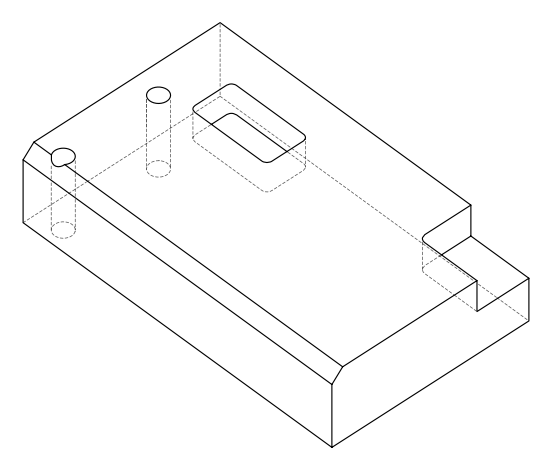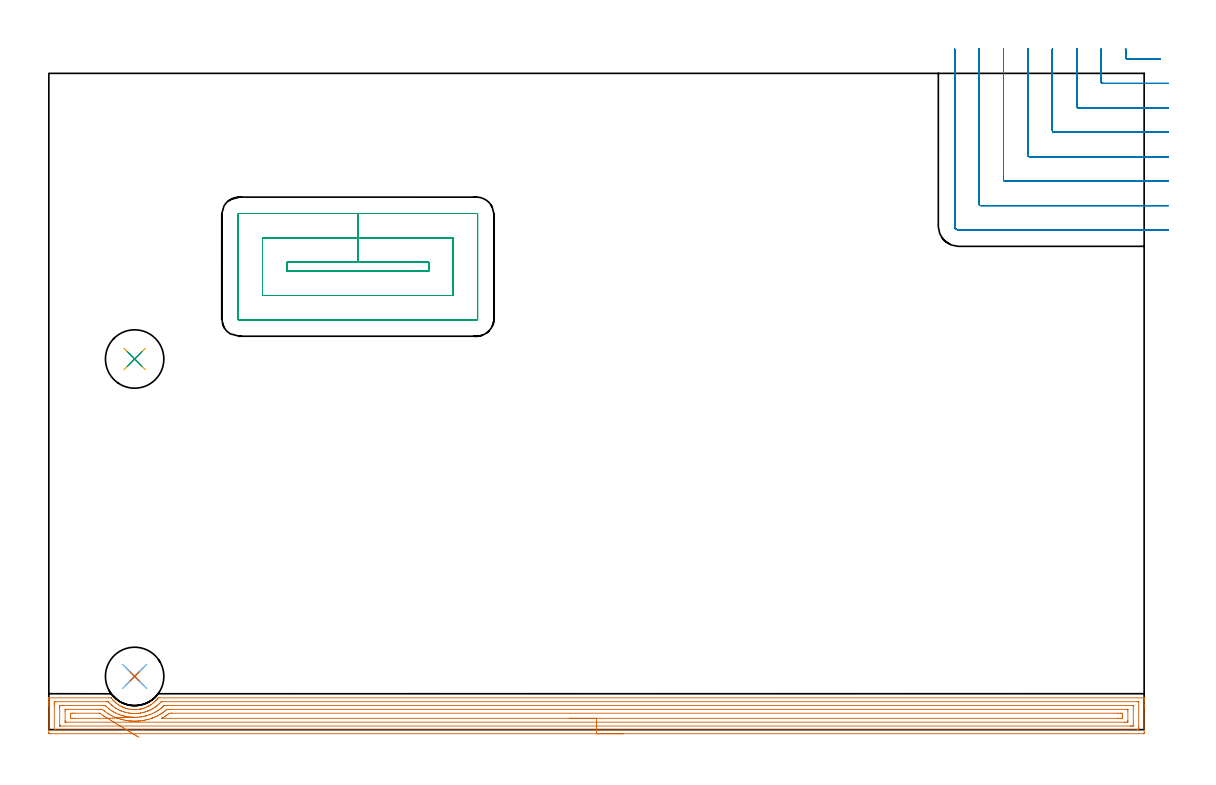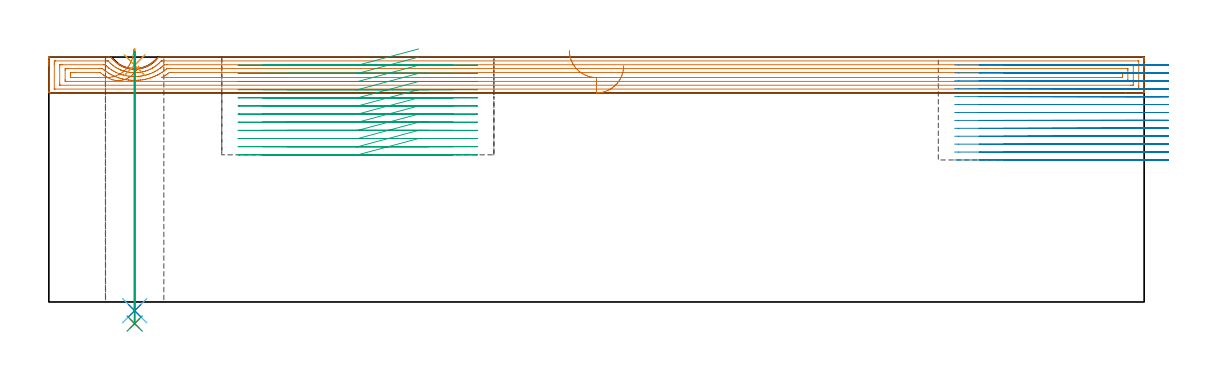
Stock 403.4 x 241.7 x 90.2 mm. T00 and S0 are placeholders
(PLAN: 9 operations, 6 tool changes, 52.4 min)
(1 AREA_MILL | FG_CHAMFER_SURFACE | UGT0205_001 | 16.46 min | 35155 mm3)
(2 MILL_CORNER_NOTCH_RECTANGULAR | CORNER_NOTCH_RECTANGULAR | NXT0201_011 | Follow Part, ap 3, ae 75% | 19.52 min | 182555 mm3)
(3 MILL_RECTANGULAR_POCKET | POCKET_RECTANGULAR_STRAIGHT | NXT0201_011 | Follow Part, ap 3, ae 75% | 14.75 min | 183488 mm3)
(4 SPOT_DRILL | STEP1HOLE | NXT0321_9005460120000 | 0.05 min | 174 mm3)
(5 SPOT_DRILL_1 | STEP1HOLE_1 | NXT0321_9005460120000 | 0.05 min | 166 mm3)
(6 DRILL_THROUGH_HOLE_INTO_CENTER | STEP1HOLE | NXT0301_065 | 0.38 min | 6120 mm3)
(7 DRILL_TO_ENLARGE_THROUGH_HOLE | STEP1HOLE | UGT0301_052 | 0.4 min | 26350 mm3)
(8 DRILL_THROUGH_HOLE_INTO_CENTER_1 | STEP1HOLE_1 | NXT0301_065 | 0.38 min | 6066 mm3)
(9 DRILL_TO_ENLARGE_THROUGH_HOLE_1 | STEP1HOLE_1 | UGT0301_052 | 0.4 min | 26439 mm3)
(TOOL UGT0205_001 | Chamfer Mill 20 x 3 x 45 deg. | D20 FL50 Z2)
(TOOL NXT0201_011 | ENDMILL 12mm [2P460-1200-NA 1630] | D12 FL38 Z6)
(TOOL NXT0321_9005460120000 | NC Spot Drill, 142deg, 12mm, Carbide, Uncoated | D12 PA142 FL30 Z2)
(TOOL NXT0301_065 | Carbide Drill 9.4mm [860.1-0940-075A1-MM 2214] | D9.4 PA140 FL98 Z2)
(TOOL UGT0301_052 | Twist Drill 21.5 mm | D21.5 PA118 FL150 Z2)
(OP 1 AREA_MILL)
G17 G21 G94 G90
T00 M6
G54
G17 G0 G90 X211.7 Y-1.5 S1061 M3
G43 Z100.2 H0
Z87.
G94 G1 X211.662 Z86.128 F250.
X211.548 Z85.264
X211.359 Z84.412
X211.097 Z83.58
X210.763 Z82.774
X210.36 Z82.
X209.892 Z81.264
X209.36 Z80.572
X208.771 Z79.929
X208.128 Z79.34
X207.436 Z78.809
X206.7 Z78.34
X205.926 Z77.937
X205.12 Z77.603
X204.288 Z77.341
X203.437 Z77.152
X202.572 Z77.038
X201.7 Z77.
X0.623
X0.183 Y-1.496 Z77.002
X0.01 Y-1.492 Z77.006
X0. Y-1.063 Z77.435
Y8.622 Z87.116
Y9.156 Z87.653
Y9.502 Z87.998
Y10.036 Z88.532
Y10.383 Z88.877
Y11.075 Z89.575
Y11.356 Z89.856
Y11.701 Z90.192
X0.003 Y11.702
X0.175 Y11.7 Z90.2
X22.071
X22.961 Y11.696 Z90.196
X22.965 Y11.695 Z90.195
X23.048 Y11.589 Z90.088
X23.554 Y10.98 Z89.476
X23.696 Y10.823 Z89.317
X23.744 Y10.769 Z89.265
X23.858 Y10.648 Z89.146
X23.941 Y10.56 Z89.059
X24.438 Y10.089 Z88.589
X24.626 Y9.924 Z88.423
X24.782 Y9.796 Z88.294
X24.835 Y9.752 Z88.251
X25.539 Y9.227 Z87.726
X25.646 Y9.155 Z87.654
X25.728 Y9.099 Z87.598
X26.171 Y8.83 Z87.329
X26.621 Y8.58 Z87.079
X26.986 Y8.398 Z86.895
X27.077 Y8.352 Z86.85
X27.129 Y8.328 Z86.827
X27.294 Y8.253 Z86.753
X27.515 Y8.161 Z86.66
X27.646 Y8.112 Z86.611
X27.959 Y7.994 Z86.493
X28.327 Y7.87 Z86.368
X28.408 Y7.843 Z86.341
X28.76 Y7.741 Z86.241
X28.853 Y7.715 Z86.214
X29.301 Y7.608 Z86.107
X29.966 Y7.476 Z85.975
X30.114 Y7.457 Z85.956
X30.194 Y7.447 Z85.946
X30.641 Y7.4 Z85.899
X30.671 Y7.398 Z85.897
X31.008 Y7.375 Z85.868
X31.088 Y7.368 Z85.864
X31.366 Y7.357 Z85.855
X31.371
X31.687 Z85.853
X31.901 Z85.856
X31.907 Y7.358 Z85.857
X31.981 Y7.361 Z85.858
X32.081 Y7.371 Z85.863
X32.156 Y7.379 Z85.867
X32.795 Y7.431 Z85.924
X32.874 Y7.436 Z85.932
X33.002 Y7.449 Z85.949
X33.234 Y7.476 Z85.975
X33.689 Y7.563 Z86.062
X33.767 Y7.578 Z86.077
X33.84 Y7.595 Z86.093
X34.136 Y7.664 Z86.158
X34.215 Y7.681 Z86.178
X34.261 Y7.693 Z86.191
X34.438 Y7.741 Z86.239
X34.582 Y7.782 Z86.277
X34.661 Y7.803 Z86.299
X35.109 Y7.947 Z86.444
X35.554 Y8.113 Z86.609
X36.122 Y8.352 Z86.85
X36.356 Y8.466 Z86.966
X36.447 Y8.511 Z87.01
X36.817 Y8.713 Z87.21
X36.897 Y8.756 Z87.254
X37.34 Y9.018 Z87.516
X37.66 Y9.228 Z87.726
X38.234 Y9.649 Z88.148
X38.773 Y10.102 Z88.602
X39.127 Y10.432 Z88.932
X39.456 Y10.782 Z89.281
X39.641 Y10.978 Z89.478
X39.839 Y11.211 Z89.709
X39.882 Y11.263 Z89.759
X39.944 Y11.335 Z89.833
X40.02 Y11.424 Z89.923
X40.246 Y11.694 Z90.192
X40.838 Y11.7 Z90.2
X403.224
X403.397 Y11.702 Z90.192
X403.4 Y11.701
Y11.356 Z89.856
Y11.075 Z89.574
Y10.383 Z88.877
Y9.156 Z87.653
Y8.622 Z87.116
Y8.008 Z86.504
Y-1.063 Z77.435
X403.398 Y-1.332 Z77.165
X403.39 Y-1.492 Z77.006
X403.228 Y-1.499 Z76.999
X396.494 Y-1.5 Z77.
X201.7
Y-0.086 Z78.414
X2.311 Y-0.085 Z78.415
X2.039 Y-0.08 Z78.42
X2.012 Y-0.079 Z78.421
X2.008 Y-0.059 Z78.441
X2.003 Y-0.026 Z78.474
X2.001 Y0.007 Z78.507
X2. Y9.025 Z87.525
X2.002 Y9.502 Z88.002
X2.007 Y9.899 Z88.399
X2.022 Y10.279 Z88.779
X2.41 Y10.284 Z88.784
X2.509 Y10.285 Z88.785
X21.276 Y10.286 Z88.786
X21.673 Y10.283 Z88.783
X21.772 Y10.281 Z88.781
X21.793 Y10.279 Z88.779
X21.822 Y10.258 Z88.758
X21.895 Y10.184 Z88.684
X22.071 Y10.001 Z88.501
X22.574 Y9.502 Z88.002
X22.965 Y9.139 Z87.639
X23.248 Y8.898 Z87.398
X23.604 Y8.622 Z87.122
X23.858 Y8.434 Z86.934
X24.52 Y7.97 Z86.47
X24.752 Y7.829 Z86.329
X24.903 Y7.741 Z86.241
X25.38 Y7.479 Z85.979
X25.646 Y7.342 Z85.842
X25.928 Y7.202 Z85.702
X26.423 Y6.976 Z85.476
X26.539 Y6.927 Z85.427
X26.567 Y6.916 Z85.416
X26.716 Y6.861 Z85.361
X27.433 Y6.612 Z85.112
X27.803 Y6.496 Z84.996
X28.327 Y6.353 Z84.853
X28.495 Y6.311 Z84.811
X28.632 Y6.281 Z84.781
X29.22 Y6.162 Z84.662
X29.617 Y6.09 Z84.59
X30.062 Y6.032 Z84.532
X30.114 Y6.026 Z84.526
X30.6 Y5.98 Z84.48
X31.008 Y5.954 Z84.454
X31.035 Y5.953 Z84.453
X31.901 Y5.944 Z84.444
X31.937 Y5.945 Z84.445
X32.526 Y5.98 Z84.48
X32.774 Y6.001 Z84.501
X32.795 Y6.004 Z84.504
X33.58 Y6.088 Z84.588
X33.689 Y6.102 Z84.602
X33.756 Y6.113 Z84.613
X34.444 Y6.252 Z84.752
X34.582 Y6.283 Z84.783
X35.051 Y6.399 Z84.899
X35.476 Y6.517 Z85.017
X35.739 Y6.602 Z85.102
X36.37 Y6.818 Z85.318
X36.402 Y6.829 Z85.329
X36.484 Y6.861 Z85.361
X37.026 Y7.094 Z85.594
X37.263 Y7.198 Z85.698
X37.631 Y7.379 Z85.879
X38.157 Y7.66 Z86.16
X38.21 Y7.689 Z86.189
X38.297 Y7.741 Z86.241
X38.759 Y8.028 Z86.528
X39.051 Y8.22 Z86.72
X39.287 Y8.389 Z86.889
X39.603 Y8.622 Z87.122
X39.793 Y8.771 Z87.271
X39.944 Y8.894 Z87.394
X40.274 Y9.178 Z87.678
X40.633 Y9.502 Z88.002
X40.738 Y9.601 Z88.101
X40.838 Y9.701 Z88.201
X41.173 Y10.053 Z88.553
X41.358 Y10.245 Z88.745
X41.39 Y10.277 Z88.777
X41.434 Y10.28 Z88.78
X41.533 Y10.283 Z88.783
X41.732 Y10.285 Z88.785
X41.83 Y10.286 Z88.786
X401.089 Y10.285 Z88.785
X401.361 Y10.28 Z88.78
X401.387 Y10.279 Z88.779
X401.392 Y10.259 Z88.759
X401.397 Y10.226 Z88.726
X401.399 Y10.193 Z88.693
X401.4 Y1.175 Z79.675
X401.398 Y0.698 Z79.198
X401.393 Y0.301 Z78.801
X401.378 Y-0.079 Z78.421
X400.99 Y-0.084 Z78.416
X400.891 Y-0.085 Z78.415
X201.7 Y-0.086 Z78.414
Y1.328 Z79.828
X4.197 Y1.329 Z79.829
X4.113 Y1.33 Z79.83
X4.046 Y1.333 Z79.833
X4.01 Y1.335 Z79.835
X4.008 Y1.384 Z79.884
X4.003 Y1.578 Z80.078
X4. Y1.772 Z80.272
Y7.935 Z86.435
X4.004 Y8.622 Z87.122
X4.008 Y8.808 Z87.308
X4.016 Y8.865 Z87.365
X4.071 Y8.867 Z87.367
X4.197 Y8.869 Z87.369
X4.838 Y8.871 Z87.371
X5.091
X20.03
X20.284 Y8.87 Z87.37
X20.537 Y8.868 Z87.368
X20.705 Y8.864 Z87.364
X20.746 Y8.857 Z87.357
X20.769 Y8.838 Z87.338
X20.816 Y8.796 Z87.296
X21.001 Y8.622 Z87.122
X21.177 Y8.459 Z86.959
X21.563 Y8.119 Z86.619
X22.023 Y7.741 Z86.241
X22.05 Y7.72 Z86.22
X22.071 Y7.704 Z86.204
X22.233 Y7.581 Z86.081
X22.965 Y7.069 Z85.569
X23.091 Y6.985 Z85.485
X23.288 Y6.861 Z85.361
X23.858 Y6.527 Z85.027
X24.607 Y6.123 Z84.623
X24.752 Y6.053 Z84.553
X24.908 Y5.98 Z84.48
X25.646 Y5.668 Z84.168
X26.067 Y5.515 Z84.015
X26.539 Y5.346 Z83.846
X27.344 Y5.1 Z83.6
X27.433 Y5.075 Z83.575
X27.467 Y5.066 Z83.566
X27.963 Y4.949 Z83.449
X28.327 Y4.871 Z83.371
X28.62 Y4.811 Z83.311
X29.22 Y4.704 Z83.204
X29.678 Y4.649 Z83.149
X30.114 Y4.606 Z83.106
X30.659 Y4.563 Z83.063
X31.008 Y4.545 Z83.045
X31.58 Y4.536 Z83.036
X31.901 Y4.535 Z83.035
X32.447 Y4.562 Z83.062
X32.795 Y4.586 Z83.086
X33.273 Y4.629 Z83.129
X33.689 Y4.672 Z83.172
X34.076 Y4.718 Z83.218
X34.582 Y4.812 Z83.312
X34.826 Y4.86 Z83.36
X35.476 Y5.002 Z83.502
X35.556 Y5.021 Z83.521
X35.865 Y5.1 Z83.6
X36.255 Y5.213 Z83.713
X36.37 Y5.249 Z83.749
X36.92 Y5.438 Z83.938
X37.263 Y5.559 Z84.059
X37.57 Y5.678 Z84.178
X38.157 Y5.919 Z84.419
X38.2 Y5.938 Z84.438
X38.294 Y5.98 Z84.48
X38.797 Y6.231 Z84.731
X39.051 Y6.365 Z84.865
X39.373 Y6.543 Z85.043
X39.944 Y6.875 Z85.375
X40.47 Y7.224 Z85.724
X40.838 Y7.487 Z85.987
X40.985 Y7.596 Z86.096
X41.173 Y7.741 Z86.241
X41.479 Y7.99 Z86.49
X41.732 Y8.201 Z86.701
X41.956 Y8.401 Z86.901
X42.199 Y8.622 Z87.122
X42.42 Y8.824 Z87.324
X42.453 Y8.852 Z87.352
X42.471 Y8.865 Z87.365
X42.499 Y8.866 Z87.366
X42.625 Y8.869 Z87.369
X43.266 Y8.871 Z87.371
X43.519 Y8.872 Z87.372
X399.203 Y8.871 Z87.371
X399.287 Y8.87 Z87.37
X399.354 Y8.867 Z87.367
X399.39 Y8.865 Z87.365
X399.392 Y8.816 Z87.316
X399.397 Y8.622 Z87.122
X399.4 Y8.428 Z86.928
Y2.265 Z80.765
X399.396 Y1.578 Z80.078
X399.392 Y1.391 Z79.891
X399.384 Y1.335 Z79.835
X399.329 Y1.333 Z79.833
X399.203 Y1.331 Z79.831
X398.562 Y1.329 Z79.829
X398.309 Y1.328 Z79.828
X201.7
Y2.743 Z81.243
X6.589
X6.138 Y2.748 Z81.248
X6.042 Y2.75 Z81.25
X6.01 Y2.754 Z81.254
X6.007 Y2.801 Z81.301
X6.004 Y2.906 Z81.406
X6. Y3.324 Z81.824
Y6.846 Z85.346
X6.004 Y7.293 Z85.793
X6.007 Y7.401 Z85.901
X6.01 Y7.449 Z85.949
X6.072 Y7.451 Z85.951
X6.276 Y7.455 Z85.955
X6.878 Y7.457 Z85.957
X7.167
X18.496
X19.1 Y7.456 Z85.956
X19.39 Y7.454 Z85.954
X19.685 Y7.45 Z85.95
X20.284 Y6.995 Z85.495
X20.462 Y6.861 Z85.361
X21.177 Y6.338 Z84.838
X21.688 Y5.98 Z84.48
X22.071 Y5.738 Z84.238
X22.477 Y5.5 Z84.
X22.965 Y5.231 Z83.731
X23.211 Y5.1 Z83.6
X23.858 Y4.781 Z83.281
X24.441 Y4.526 Z83.026
X24.752 Y4.403 Z82.903
X25.242 Y4.22 Z82.72
X25.646 Y4.08 Z82.58
X25.858 Y4.01 Z82.51
X26.539 Y3.812 Z82.312
X27.105 Y3.662 Z82.162
X27.433 Y3.585 Z82.085
X28.251 Y3.414 Z81.914
X28.327 Y3.399 Z81.899
X28.663 Y3.339 Z81.839
X29.22 Y3.265 Z81.765
X29.306 Y3.254 Z81.754
X29.883 Y3.199 Z81.699
X30.114 Y3.178 Z81.678
X30.292 Y3.164 Z81.664
X30.545 Y3.15 Z81.65
X31.008 Y3.13 Z81.63
X31.227 Y3.123 Z81.623
X31.489 Y3.121 Z81.621
X31.901 Y3.12 Z81.62
X32.117 Y3.127 Z81.627
X32.564 Y3.147 Z81.647
X32.795 Y3.16 Z81.66
X32.964 Y3.172 Z81.672
X33.18 Y3.191 Z81.691
X33.689 Y3.238 Z81.738
X33.781 Y3.248 Z81.748
X34.563 Y3.339 Z81.839
X34.579 Y3.342 Z81.842
X35.325 Y3.488 Z81.988
X35.476 Y3.52 Z82.02
X36.052 Y3.652 Z82.152
X36.37 Y3.731 Z82.231
X36.76 Y3.835 Z82.335
X37.263 Y3.986 Z82.486
X37.442 Y4.043 Z82.543
X37.966 Y4.22 Z82.72
X38.106 Y4.27 Z82.77
X38.157 Y4.289 Z82.789
X38.741 Y4.525 Z83.025
X39.051 Y4.655 Z83.155
X39.364 Y4.791 Z83.291
X39.944 Y5.065 Z83.565
X39.968 Y5.076 Z83.576
X40.013 Y5.1 Z83.6
X40.54 Y5.394 Z83.894
X40.838 Y5.563 Z84.063
X41.101 Y5.722 Z84.222
X41.521 Y5.98 Z84.48
X41.649 Y6.062 Z84.562
X41.732 Y6.118 Z84.618
X42.168 Y6.431 Z84.931
X42.625 Y6.764 Z85.264
X42.681 Y6.807 Z85.307
X42.748 Y6.861 Z85.361
X43.291 Y7.31 Z85.81
X43.388 Y7.39 Z85.89
X43.45 Y7.439 Z85.939
X43.519 Y7.45 Z85.95
X43.811 Y7.454 Z85.954
X44.413 Y7.457 Z85.957
X44.701
X396.811 Y7.456 Z85.956
X397.262 Y7.452 Z85.952
X397.358 Y7.45 Z85.95
X397.39 Y7.445 Z85.945
X397.393 Y7.399 Z85.899
X397.396 Y7.294 Z85.794
X397.4 Y6.876 Z85.376
Y3.354 Z81.854
X397.396 Y2.907 Z81.407
X397.393 Y2.799 Z81.299
X397.39 Y2.751 Z81.251
X397.328 Y2.749 Z81.249
X397.124 Y2.745 Z81.245
X396.522 Y2.743 Z81.243
X396.233
X201.7
Y4.157 Z82.657
X41.668
X41.626 Y4.158 Z82.658
X41.593 Y4.16 Z82.66
X41.59 Y4.161 Z82.661
X41.602 Y4.171 Z82.671
X41.68 Y4.22 Z82.72
X41.732 Y4.249 Z82.749
X42.27 Y4.57 Z83.07
X42.625 Y4.784 Z83.284
X42.821 Y4.908 Z83.408
X43.116 Y5.1 Z83.6
X43.353 Y5.263 Z83.763
X43.519 Y5.381 Z83.881
X43.865 Y5.639 Z84.139
X44.321 Y5.98 Z84.48
X44.375 Y6.018 Z84.518
X44.413 Y6.036 Z84.536
X45.243 Y6.043 Z84.543
X45.306
X393.841
X394.674 Y6.04 Z84.54
X394.734 Y6.036 Z84.536
X395.39 Y5.98 Z84.48
X395.399 Y5.326 Z83.826
Y5.1 Z83.6
X395.396 Y4.448 Z82.948
X395.39 Y4.22 Z82.72
X394.792 Y4.163 Z82.663
X394.734 Y4.161 Z82.661
X393.904 Y4.157 Z82.657
X393.841
X201.7
X200.828 Z82.695
X199.964 Z82.809
X199.112 Z82.998
X198.28 Z83.26
X197.474 Z83.594
X196.7 Z83.997
X195.964 Z84.465
X195.272 Z84.996
X194.629 Z85.586
X194.04 Z86.229
X193.509 Z86.921
X193.04 Z87.657
X192.637 Z88.431
X192.303 Z89.237
X192.041 Z90.069
X191.852 Z90.92
X191.738 Z91.785
X191.7 Z92.657
G0 Z100.2
X31.192 Y4.555
Z93.063
G1 X31.189 Z92.191
X31.11 Y4.552 Z91.322
X30.956 Y4.546 Z90.464
X30.728 Y4.537 Z89.622
X30.427 Y4.524 Z88.803
X30.056 Y4.51 Z88.014
X29.617 Y4.492 Z87.26
X29.115 Y4.472 Z86.547
X28.552 Y4.449 Z85.88
X27.934 Y4.424 Z85.265
X27.264 Y4.397 Z84.707
X26.548 Y4.368 Z84.209
X25.792 Y4.338 Z83.775
X25.001 Y4.306 Z83.409
X24.181 Y4.273 Z83.114
X23.338 Y4.239 Z82.891
X22.479 Y4.204 Z82.742
X21.61 Y4.169 Z82.669
X21.431 Y4.162 Z82.662
X21.304 Y4.158 Z82.658
X21.241 Y4.157 Z82.657
X21.177
X9.559
X8.726 Y4.16 Z82.66
X8.666 Y4.164 Z82.664
X8.01 Y4.22 Z82.72
X8.002 Y4.874 Z83.374
X8.001 Y5.1 Z83.6
X8.004 Y5.752 Z84.252
X8.01 Y5.98 Z84.48
X8.609 Y6.037 Z84.537
X8.666 Y6.039 Z84.539
X9.496 Y6.043 Z84.543
X9.559
X18.56 Y6.042 Z84.542
X18.687 Y6.039 Z84.539
X18.769 Y6.036 Z84.536
X18.821 Y6.021 Z84.521
X18.879 Y5.98 Z84.48
X19.39 Y5.609 Z84.109
X20.096 Y5.1 Z83.6
X20.284 Y4.971 Z83.471
X20.671 Y4.719 Z83.219
X21.177 Y4.422 Z82.922
X21.527 Y4.22 Z82.72
X21.61 Y4.169 Z82.669
X22.287 Y3.759 Z82.302
X22.988 Y3.334 Z82.005
X23.709 Y2.896 Z81.78
X24.444 Y2.451 Z81.63
X25.187 Y2. Z81.556
X25.933 Y1.548 Z81.557
X26.676 Y1.097 Z81.634
X27.41 Y0.652 Z81.787
X28.13 Y0.215 Z82.014
X28.831 Y-0.21 Z82.314
X29.507 Y-0.62 Z82.684
X30.152 Y-1.011 Z83.121
X30.762 Y-1.381 Z83.623
X31.333 Y-1.727 Z84.185
X31.86 Y-2.047 Z84.802
X32.338 Y-2.337 Z85.472
X32.765 Y-2.596 Z86.187
X33.137 Y-2.821 Z86.943
G0 Z100.2
M5
M2
(OP 2 MILL_CORNER_NOTCH_RECTANGULAR)
G17 G21 G94 G90
T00 M6
G54
G17 G0 G90 X396.6 Y250.7 S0 M3
G43 Z100.2 H1
Z87.285
G94 G1 Y247.7 F250.
Y247.595 F500.
G3 X397.195 Y247. R0.6
G1 X406.212
X409.212 F250.
G0 Z100.2
X387.6 Y250.7
Z87.285
G1 Y247.7
Y238.595 F500.
G3 X388.195 Y238. R0.6
G1 X409.4
X412.4 F250.
G0 Z100.2
X378.6 Y250.7
Z87.285
G1 Y247.7
Y229.596 F500.
G3 X379.196 Y229. R0.6
G1 X409.4
X412.4 F250.
G0 Z100.2
X369.6 Y250.7
Z87.285
G1 Y247.7
Y220.596 F500.
G3 X370.196 Y220. R0.6
G1 X409.4
X412.4 F250.
G0 Z100.2
X360.6 Y250.7
Z87.285
G1 Y247.7
Y211.596 F500.
G3 X361.196 Y211. R0.6
G1 X409.4
X412.4 F250.
G0 Z100.2
X351.6 Y250.7
Z87.285
G1 Y247.7
Y202.596 F500.
G3 X352.196 Y202. R0.6
G1 X409.4
X412.4 F250.
G0 Z100.2
X342.6 Y250.7
Z87.285
G1 Y247.7
Y193.596 F500.
G3 X343.196 Y193. R0.6
G1 X409.4
X412.4 F250.
G0 Z100.2
X333.6 Y250.7
Z87.285
G1 Y247.7
Y185.5 F500.
G3 X335.1 Y184. R1.5
G1 X409.4
X412.4 F250.
G0 Z100.2
X396.6 Y250.7
Z84.369
G1 Y247.7
Y247.595 F500.
G3 X397.195 Y247. R0.6
G1 X406.212
X409.212 F250.
G0 Z100.2
X387.6 Y250.7
Z84.369
G1 Y247.7
Y238.595 F500.
G3 X388.195 Y238. R0.6
G1 X409.4
X412.4 F250.
G0 Z100.2
X378.6 Y250.7
Z84.369
G1 Y247.7
Y229.596 F500.
G3 X379.196 Y229. R0.6
G1 X409.4
X412.4 F250.
G0 Z100.2
X369.6 Y250.7
Z84.369
G1 Y247.7
Y220.596 F500.
G3 X370.196 Y220. R0.6
G1 X409.4
X412.4 F250.
G0 Z100.2
X360.6 Y250.7
Z84.369
G1 Y247.7
Y211.596 F500.
G3 X361.196 Y211. R0.6
G1 X409.4
X412.4 F250.
G0 Z100.2
X351.6 Y250.7
Z84.369
G1 Y247.7
Y202.596 F500.
G3 X352.196 Y202. R0.6
G1 X409.4
X412.4 F250.
G0 Z100.2
X342.6 Y250.7
Z84.369
G1 Y247.7
Y193.596 F500.
G3 X343.196 Y193. R0.6
G1 X409.4
X412.4 F250.
G0 Z100.2
X333.6 Y250.7
Z84.369
G1 Y247.7
Y185.5 F500.
G3 X335.1 Y184. R1.5
G1 X409.4
X412.4 F250.
G0 Z100.2
X396.6 Y250.7
Z81.454
G1 Y247.7
Y247.595 F500.
G3 X397.195 Y247. R0.6
G1 X406.212
X409.212 F250.
G0 Z100.2
X387.6 Y250.7
Z81.454
G1 Y247.7
Y238.595 F500.
G3 X388.195 Y238. R0.6
G1 X409.4
X412.4 F250.
G0 Z100.2
X378.6 Y250.7
Z81.454
G1 Y247.7
Y229.596 F500.
G3 X379.196 Y229. R0.6
G1 X409.4
X412.4 F250.
G0 Z100.2
X369.6 Y250.7
Z81.454
G1 Y247.7
Y220.596 F500.
G3 X370.196 Y220. R0.6
G1 X409.4
X412.4 F250.
G0 Z100.2
X360.6 Y250.7
Z81.454
G1 Y247.7
Y211.596 F500.
G3 X361.196 Y211. R0.6
G1 X409.4
X412.4 F250.
G0 Z100.2
X351.6 Y250.7
Z81.454
G1 Y247.7
Y202.596 F500.
G3 X352.196 Y202. R0.6
G1 X409.4
X412.4 F250.
G0 Z100.2
X342.6 Y250.7
Z81.454
G1 Y247.7
Y193.596 F500.
G3 X343.196 Y193. R0.6
G1 X409.4
X412.4 F250.
G0 Z100.2
X333.6 Y250.7
Z81.454
G1 Y247.7
Y185.5 F500.
G3 X335.1 Y184. R1.5
G1 X409.4
X412.4 F250.
G0 Z100.2
X396.6 Y250.7
Z78.538
G1 Y247.7
Y247.595 F500.
G3 X397.195 Y247. R0.6
G1 X406.212
X409.212 F250.
G0 Z100.2
X387.6 Y250.7
Z78.538
G1 Y247.7
Y238.595 F500.
G3 X388.195 Y238. R0.6
G1 X409.4
X412.4 F250.
G0 Z100.2
X378.6 Y250.7
Z78.538
G1 Y247.7
Y229.596 F500.
G3 X379.196 Y229. R0.6
G1 X409.4
X412.4 F250.
G0 Z100.2
X369.6 Y250.7
Z78.538
G1 Y247.7
Y220.596 F500.
G3 X370.196 Y220. R0.6
G1 X409.4
X412.4 F250.
G0 Z100.2
X360.6 Y250.7
Z78.538
G1 Y247.7
Y211.596 F500.
G3 X361.196 Y211. R0.6
G1 X409.4
X412.4 F250.
G0 Z100.2
X351.6 Y250.7
Z78.538
G1 Y247.7
Y202.596 F500.
G3 X352.196 Y202. R0.6
G1 X409.4
X412.4 F250.
G0 Z100.2
X342.6 Y250.7
Z78.538
G1 Y247.7
Y193.596 F500.
G3 X343.196 Y193. R0.6
G1 X409.4
X412.4 F250.
G0 Z100.2
X333.6 Y250.7
Z78.538
G1 Y247.7
Y185.5 F500.
G3 X335.1 Y184. R1.5
G1 X409.4
X412.4 F250.
G0 Z100.2
X396.6 Y250.7
Z75.623
G1 Y247.7
Y247.595 F500.
G3 X397.195 Y247. R0.6
G1 X406.212
X409.212 F250.
G0 Z100.2
X387.6 Y250.7
Z75.623
G1 Y247.7
Y238.595 F500.
G3 X388.195 Y238. R0.6
G1 X409.4
X412.4 F250.
G0 Z100.2
X378.6 Y250.7
Z75.623
G1 Y247.7
Y229.596 F500.
G3 X379.196 Y229. R0.6
G1 X409.4
X412.4 F250.
G0 Z100.2
X369.6 Y250.7
Z75.623
G1 Y247.7
Y220.596 F500.
G3 X370.196 Y220. R0.6
G1 X409.4
X412.4 F250.
G0 Z100.2
X360.6 Y250.7
Z75.623
G1 Y247.7
Y211.596 F500.
G3 X361.196 Y211. R0.6
G1 X409.4
X412.4 F250.
G0 Z100.2
X351.6 Y250.7
Z75.623
G1 Y247.7
Y202.596 F500.
G3 X352.196 Y202. R0.6
G1 X409.4
X412.4 F250.
G0 Z100.2
X342.6 Y250.7
Z75.623
G1 Y247.7
Y193.596 F500.
G3 X343.196 Y193. R0.6
G1 X409.4
X412.4 F250.
G0 Z100.2
X333.6 Y250.7
Z75.623
G1 Y247.7
Y185.5 F500.
G3 X335.1 Y184. R1.5
G1 X409.4
X412.4 F250.
G0 Z100.2
X396.6 Y250.7
Z72.708
G1 Y247.7
Y247.595 F500.
G3 X397.195 Y247. R0.6
G1 X406.212
X409.212 F250.
G0 Z100.2
X387.6 Y250.7
Z72.708
G1 Y247.7
Y238.595 F500.
G3 X388.195 Y238. R0.6
G1 X409.4
X412.4 F250.
G0 Z100.2
X378.6 Y250.7
Z72.708
G1 Y247.7
Y229.596 F500.
G3 X379.196 Y229. R0.6
G1 X409.4
X412.4 F250.
G0 Z100.2
X369.6 Y250.7
Z72.708
G1 Y247.7
Y220.596 F500.
G3 X370.196 Y220. R0.6
G1 X409.4
X412.4 F250.
G0 Z100.2
X360.6 Y250.7
Z72.708
G1 Y247.7
Y211.596 F500.
G3 X361.196 Y211. R0.6
G1 X409.4
X412.4 F250.
G0 Z100.2
X351.6 Y250.7
Z72.708
G1 Y247.7
Y202.596 F500.
G3 X352.196 Y202. R0.6
G1 X409.4
X412.4 F250.
G0 Z100.2
X342.6 Y250.7
Z72.708
G1 Y247.7
Y193.596 F500.
G3 X343.196 Y193. R0.6
G1 X409.4
X412.4 F250.
G0 Z100.2
X333.6 Y250.7
Z72.708
G1 Y247.7
Y185.5 F500.
G3 X335.1 Y184. R1.5
G1 X409.4
X412.4 F250.
G0 Z100.2
X396.6 Y250.7
Z69.792
G1 Y247.7
Y247.595 F500.
G3 X397.195 Y247. R0.6
G1 X406.212
X409.212 F250.
G0 Z100.2
X387.6 Y250.7
Z69.792
G1 Y247.7
Y238.595 F500.
G3 X388.195 Y238. R0.6
G1 X409.4
X412.4 F250.
G0 Z100.2
X378.6 Y250.7
Z69.792
G1 Y247.7
Y229.596 F500.
G3 X379.196 Y229. R0.6
G1 X409.4
X412.4 F250.
G0 Z100.2
X369.6 Y250.7
Z69.792
G1 Y247.7
Y220.596 F500.
G3 X370.196 Y220. R0.6
G1 X409.4
X412.4 F250.
G0 Z100.2
X360.6 Y250.7
Z69.792
G1 Y247.7
Y211.596 F500.
G3 X361.196 Y211. R0.6
G1 X409.4
X412.4 F250.
G0 Z100.2
X351.6 Y250.7
Z69.792
G1 Y247.7
Y202.596 F500.
G3 X352.196 Y202. R0.6
G1 X409.4
X412.4 F250.
G0 Z100.2
X342.6 Y250.7
Z69.792
G1 Y247.7
Y193.596 F500.
G3 X343.196 Y193. R0.6
G1 X409.4
X412.4 F250.
G0 Z100.2
X333.6 Y250.7
Z69.792
G1 Y247.7
Y185.5 F500.
G3 X335.1 Y184. R1.5
G1 X409.4
X412.4 F250.
G0 Z100.2
X396.6 Y250.7
Z66.877
G1 Y247.7
Y247.595 F500.
G3 X397.195 Y247. R0.6
G1 X406.212
X409.212 F250.
G0 Z100.2
X387.6 Y250.7
Z66.877
G1 Y247.7
Y238.595 F500.
G3 X388.195 Y238. R0.6
G1 X409.4
X412.4 F250.
G0 Z100.2
X378.6 Y250.7
Z66.877
G1 Y247.7
Y229.596 F500.
G3 X379.196 Y229. R0.6
G1 X409.4
X412.4 F250.
G0 Z100.2
X369.6 Y250.7
Z66.877
G1 Y247.7
Y220.596 F500.
G3 X370.196 Y220. R0.6
G1 X409.4
X412.4 F250.
G0 Z100.2
X360.6 Y250.7
Z66.877
G1 Y247.7
Y211.596 F500.
G3 X361.196 Y211. R0.6
G1 X409.4
X412.4 F250.
G0 Z100.2
X351.6 Y250.7
Z66.877
G1 Y247.7
Y202.596 F500.
G3 X352.196 Y202. R0.6
G1 X409.4
X412.4 F250.
G0 Z100.2
X342.6 Y250.7
Z66.877
G1 Y247.7
Y193.596 F500.
G3 X343.196 Y193. R0.6
G1 X409.4
X412.4 F250.
G0 Z100.2
X333.6 Y250.7
Z66.877
G1 Y247.7
Y185.5 F500.
G3 X335.1 Y184. R1.5
G1 X409.4
X412.4 F250.
G0 Z100.2
X396.6 Y250.7
Z63.962
G1 Y247.7
Y247.595 F500.
G3 X397.195 Y247. R0.6
G1 X406.212
X409.212 F250.
G0 Z100.2
X387.6 Y250.7
Z63.962
G1 Y247.7
Y238.595 F500.
G3 X388.195 Y238. R0.6
G1 X409.4
X412.4 F250.
G0 Z100.2
X378.6 Y250.7
Z63.962
G1 Y247.7
Y229.596 F500.
G3 X379.196 Y229. R0.6
G1 X409.4
X412.4 F250.
G0 Z100.2
X369.6 Y250.7
Z63.962
G1 Y247.7
Y220.596 F500.
G3 X370.196 Y220. R0.6
G1 X409.4
X412.4 F250.
G0 Z100.2
X360.6 Y250.7
Z63.962
G1 Y247.7
Y211.596 F500.
G3 X361.196 Y211. R0.6
G1 X409.4
X412.4 F250.
G0 Z100.2
X351.6 Y250.7
Z63.962
G1 Y247.7
Y202.596 F500.
G3 X352.196 Y202. R0.6
G1 X409.4
X412.4 F250.
G0 Z100.2
X342.6 Y250.7
Z63.962
G1 Y247.7
Y193.596 F500.
G3 X343.196 Y193. R0.6
G1 X409.4
X412.4 F250.
G0 Z100.2
X333.6 Y250.7
Z63.962
G1 Y247.7
Y185.5 F500.
G3 X335.1 Y184. R1.5
G1 X409.4
X412.4 F250.
G0 Z100.2
X396.6 Y250.7
Z61.046
G1 Y247.7
Y247.595 F500.
G3 X397.195 Y247. R0.6
G1 X406.212
X409.212 F250.
G0 Z100.2
X387.6 Y250.7
Z61.046
G1 Y247.7
Y238.595 F500.
G3 X388.195 Y238. R0.6
G1 X409.4
X412.4 F250.
G0 Z100.2
X378.6 Y250.7
Z61.046
G1 Y247.7
Y229.596 F500.
G3 X379.196 Y229. R0.6
G1 X409.4
X412.4 F250.
G0 Z100.2
X369.6 Y250.7
Z61.046
G1 Y247.7
Y220.596 F500.
G3 X370.196 Y220. R0.6
G1 X409.4
X412.4 F250.
G0 Z100.2
X360.6 Y250.7
Z61.046
G1 Y247.7
Y211.596 F500.
G3 X361.196 Y211. R0.6
G1 X409.4
X412.4 F250.
G0 Z100.2
X351.6 Y250.7
Z61.046
G1 Y247.7
Y202.596 F500.
G3 X352.196 Y202. R0.6
G1 X409.4
X412.4 F250.
G0 Z100.2
X342.6 Y250.7
Z61.046
G1 Y247.7
Y193.596 F500.
G3 X343.196 Y193. R0.6
G1 X409.4
X412.4 F250.
G0 Z100.2
X333.6 Y250.7
Z61.046
G1 Y247.7
Y185.5 F500.
G3 X335.1 Y184. R1.5
G1 X409.4
X412.4 F250.
G0 Z100.2
X396.6 Y250.7
Z58.131
G1 Y247.7
Y247.595 F500.
G3 X397.195 Y247. R0.6
G1 X406.212
X409.212 F250.
G0 Z100.2
X387.6 Y250.7
Z58.131
G1 Y247.7
Y238.595 F500.
G3 X388.195 Y238. R0.6
G1 X409.4
X412.4 F250.
G0 Z100.2
X378.6 Y250.7
Z58.131
G1 Y247.7
Y229.596 F500.
G3 X379.196 Y229. R0.6
G1 X409.4
X412.4 F250.
G0 Z100.2
X369.6 Y250.7
Z58.131
G1 Y247.7
Y220.596 F500.
G3 X370.196 Y220. R0.6
G1 X409.4
X412.4 F250.
G0 Z100.2
X360.6 Y250.7
Z58.131
G1 Y247.7
Y211.596 F500.
G3 X361.196 Y211. R0.6
G1 X409.4
X412.4 F250.
G0 Z100.2
X351.6 Y250.7
Z58.131
G1 Y247.7
Y202.596 F500.
G3 X352.196 Y202. R0.6
G1 X409.4
X412.4 F250.
G0 Z100.2
X342.6 Y250.7
Z58.131
G1 Y247.7
Y193.596 F500.
G3 X343.196 Y193. R0.6
G1 X409.4
X412.4 F250.
G0 Z100.2
X333.6 Y250.7
Z58.131
G1 Y247.7
Y185.5 F500.
G3 X335.1 Y184. R1.5
G1 X409.4
X412.4 F250.
G0 Z100.2
X396.6 Y250.7
Z55.215
G1 Y247.7
Y247.595 F500.
G3 X397.195 Y247. R0.6
G1 X406.212
X409.212 F250.
G0 Z100.2
X387.6 Y250.7
Z55.215
G1 Y247.7
Y238.595 F500.
G3 X388.195 Y238. R0.6
G1 X409.4
X412.4 F250.
G0 Z100.2
X378.6 Y250.7
Z55.215
G1 Y247.7
Y229.596 F500.
G3 X379.196 Y229. R0.6
G1 X409.4
X412.4 F250.
G0 Z100.2
X369.6 Y250.7
Z55.215
G1 Y247.7
Y220.596 F500.
G3 X370.196 Y220. R0.6
G1 X409.4
X412.4 F250.
G0 Z100.2
X360.6 Y250.7
Z55.215
G1 Y247.7
Y211.596 F500.
G3 X361.196 Y211. R0.6
G1 X409.4
X412.4 F250.
G0 Z100.2
X351.6 Y250.7
Z55.215
G1 Y247.7
Y202.596 F500.
G3 X352.196 Y202. R0.6
G1 X409.4
X412.4 F250.
G0 Z100.2
X342.6 Y250.7
Z55.215
G1 Y247.7
Y193.596 F500.
G3 X343.196 Y193. R0.6
G1 X409.4
X412.4 F250.
G0 Z100.2
X333.6 Y250.7
Z55.215
G1 Y247.7
Y185.5 F500.
G3 X335.1 Y184. R1.5
G1 X409.4
X412.4 F250.
G0 Z100.2
X396.6 Y250.7
Z52.3
G1 Y247.7
Y247.595 F500.
G3 X397.195 Y247. R0.6
G1 X406.212
X409.212 F250.
G0 Z100.2
X387.6 Y250.7
Z52.3
G1 Y247.7
Y238.595 F500.
G3 X388.195 Y238. R0.6
G1 X409.4
X412.4 F250.
G0 Z100.2
X378.6 Y250.7
Z52.3
G1 Y247.7
Y229.596 F500.
G3 X379.196 Y229. R0.6
G1 X409.4
X412.4 F250.
G0 Z100.2
X369.6 Y250.7
Z52.3
G1 Y247.7
Y220.596 F500.
G3 X370.196 Y220. R0.6
G1 X409.4
X412.4 F250.
G0 Z100.2
X360.6 Y250.7
Z52.3
G1 Y247.7
Y211.596 F500.
G3 X361.196 Y211. R0.6
G1 X409.4
X412.4 F250.
G0 Z100.2
X351.6 Y250.7
Z52.3
G1 Y247.7
Y202.596 F500.
G3 X352.196 Y202. R0.6
G1 X409.4
X412.4 F250.
G0 Z100.2
X342.6 Y250.7
Z52.3
G1 Y247.7
Y193.596 F500.
G3 X343.196 Y193. R0.6
G1 X409.4
X412.4 F250.
G0 Z100.2
X333.6 Y250.7
Z52.3
G1 Y247.7
Y185.5 F500.
G3 X335.1 Y184. R1.5
G1 X409.4
X412.4 F250.
G0 Z100.2
M5
M2
(OP 3 MILL_RECTANGULAR_POCKET)
G17 G21 G94 G90
T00 M6
G54
G17 G0 G90 X136.192 Y172.1 S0 M3
G43 Z100.2 H1
Z93.2
G94 G1 X113.8 Z87.2 F250.
X87.7 F500.
Y168.9
X139.9
Y172.1
X113.8
Y181.1
X78.7
Y159.9
X148.9
Y181.1
X113.8
Y190.1
X70.1
G3 X69.7 Y189.7 R0.4
G1 Y151.3
G3 X70.1 Y150.9 R0.4
G1 X157.5
G3 X157.9 Y151.3 R0.4
G1 Y189.7
G3 X157.5 Y190.1 R0.4
G1 X113.8
X112.8
G0 X136.192 Y172.1 Z90.2
G1 X113.8 Z84.2 F250.
X87.7 F500.
Y168.9
X139.9
Y172.1
X113.8
Y181.1
X78.7
Y159.9
X148.9
Y181.1
X113.8
Y190.1
X70.1
G3 X69.7 Y189.7 R0.4
G1 Y151.3
G3 X70.1 Y150.9 R0.4
G1 X157.5
G3 X157.9 Y151.3 R0.4
G1 Y189.7
G3 X157.5 Y190.1 R0.4
G1 X113.8
X112.8
G0 X136.192 Y172.1 Z87.2
G1 X113.8 Z81.2 F250.
X87.7 F500.
Y168.9
X139.9
Y172.1
X113.8
Y181.1
X78.7
Y159.9
X148.9
Y181.1
X113.8
Y190.1
X70.1
G3 X69.7 Y189.7 R0.4
G1 Y151.3
G3 X70.1 Y150.9 R0.4
G1 X157.5
G3 X157.9 Y151.3 R0.4
G1 Y189.7
G3 X157.5 Y190.1 R0.4
G1 X113.8
X112.8
G0 X136.192 Y172.1 Z84.2
G1 X113.8 Z78.2 F250.
X87.7 F500.
Y168.9
X139.9
Y172.1
X113.8
Y181.1
X78.7
Y159.9
X148.9
Y181.1
X113.8
Y190.1
X70.1
G3 X69.7 Y189.7 R0.4
G1 Y151.3
G3 X70.1 Y150.9 R0.4
G1 X157.5
G3 X157.9 Y151.3 R0.4
G1 Y189.7
G3 X157.5 Y190.1 R0.4
G1 X113.8
X112.8
G0 X136.192 Y172.1 Z81.2
G1 X113.8 Z75.2 F250.
X87.7 F500.
Y168.9
X139.9
Y172.1
X113.8
Y181.1
X78.7
Y159.9
X148.9
Y181.1
X113.8
Y190.1
X70.1
G3 X69.7 Y189.7 R0.4
G1 Y151.3
G3 X70.1 Y150.9 R0.4
G1 X157.5
G3 X157.9 Y151.3 R0.4
G1 Y189.7
G3 X157.5 Y190.1 R0.4
G1 X113.8
X112.8
G0 X136.192 Y172.1 Z78.2
G1 X113.8 Z72.2 F250.
X87.7 F500.
Y168.9
X139.9
Y172.1
X113.8
Y181.1
X78.7
Y159.9
X148.9
Y181.1
X113.8
Y190.1
X70.1
G3 X69.7 Y189.7 R0.4
G1 Y151.3
G3 X70.1 Y150.9 R0.4
G1 X157.5
G3 X157.9 Y151.3 R0.4
G1 Y189.7
G3 X157.5 Y190.1 R0.4
G1 X113.8
X112.8
G0 X136.192 Y172.1 Z75.2
G1 X113.8 Z69.2 F250.
X87.7 F500.
Y168.9
X139.9
Y172.1
X113.8
Y181.1
X78.7
Y159.9
X148.9
Y181.1
X113.8
Y190.1
X70.1
G3 X69.7 Y189.7 R0.4
G1 Y151.3
G3 X70.1 Y150.9 R0.4
G1 X157.5
G3 X157.9 Y151.3 R0.4
G1 Y189.7
G3 X157.5 Y190.1 R0.4
G1 X113.8
X112.8
G0 X136.192 Y172.1 Z72.2
G1 X113.8 Z66.2 F250.
X87.7 F500.
Y168.9
X139.9
Y172.1
X113.8
Y181.1
X78.7
Y159.9
X148.9
Y181.1
X113.8
Y190.1
X70.1
G3 X69.7 Y189.7 R0.4
G1 Y151.3
G3 X70.1 Y150.9 R0.4
G1 X157.5
G3 X157.9 Y151.3 R0.4
G1 Y189.7
G3 X157.5 Y190.1 R0.4
G1 X113.8
X112.8
G0 X136.192 Y172.1 Z69.2
G1 X113.8 Z63.2 F250.
X87.7 F500.
Y168.9
X139.9
Y172.1
X113.8
Y181.1
X78.7
Y159.9
X148.9
Y181.1
X113.8
Y190.1
X70.1
G3 X69.7 Y189.7 R0.4
G1 Y151.3
G3 X70.1 Y150.9 R0.4
G1 X157.5
G3 X157.9 Y151.3 R0.4
G1 Y189.7
G3 X157.5 Y190.1 R0.4
G1 X113.8
X112.8
G0 X136.192 Y172.1 Z66.2
G1 X113.8 Z60.2 F250.
X87.7 F500.
Y168.9
X139.9
Y172.1
X113.8
Y181.1
X78.7
Y159.9
X148.9
Y181.1
X113.8
Y190.1
X70.1
G3 X69.7 Y189.7 R0.4
G1 Y151.3
G3 X70.1 Y150.9 R0.4
G1 X157.5
G3 X157.9 Y151.3 R0.4
G1 Y189.7
G3 X157.5 Y190.1 R0.4
G1 X113.8
X112.8
G0 X136.192 Y172.1 Z63.2
G1 X113.8 Z57.2 F250.
X87.7 F500.
Y168.9
X139.9
Y172.1
X113.8
Y181.1
X78.7
Y159.9
X148.9
Y181.1
X113.8
Y190.1
X70.1
G3 X69.7 Y189.7 R0.4
G1 Y151.3
G3 X70.1 Y150.9 R0.4
G1 X157.5
G3 X157.9 Y151.3 R0.4
G1 Y189.7
G3 X157.5 Y190.1 R0.4
G1 X113.8
X112.8
G0 X136.192 Y172.1 Z60.2
G1 X113.8 Z54.2 F250.
X87.7 F500.
Y168.9
X139.9
Y172.1
X113.8
Y181.1
X78.7
Y159.9
X148.9
Y181.1
X113.8
Y190.1
X70.1
G3 X69.7 Y189.7 R0.4
G1 Y151.3
G3 X70.1 Y150.9 R0.4
G1 X157.5
G3 X157.9 Y151.3 R0.4
G1 Y189.7
G3 X157.5 Y190.1 R0.4
G1 X113.8
X112.8
G0 Z100.2
M5
M2
(OP 4 SPOT_DRILL)
G17 G21 G94 G90
T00 M6
G54
G17 G0 G90 X31.6 Y19.6 S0 M3
G43 Z100.2 H0
G94 G81 G98 Z87.2 F250. R93.2
G80
M5
M2
(OP 5 SPOT_DRILL_1)
G17 G21 G94 G90
T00 M6
G54
G17 G0 G90 X31.6 Y136.5 S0 M3
G43 Z100.2 H0
G94 G81 G98 Z87.2 F250. R93.2
G80
M5
M2
(OP 6 DRILL_THROUGH_HOLE_INTO_CENTER)
G17 G21 G94 G90
T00 M6
G54
G17 G0 G90 X31.6 Y19.6 S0 M3
G43 Z100.2 H1
G94 G73 G98 Z-3.211 F250. Q9.341 R92.2
G80
M5
M2
(OP 7 DRILL_TO_ENLARGE_THROUGH_HOLE)
G17 G21 G94 G90
T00 M6
G54
G17 G0 G90 X31.6 Y19.6 S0 M3
G43 Z100.2 H0
G94 G73 G98 Z-7.959 F250. Q19.632 R92.2
G80
M5
M2
(OP 8 DRILL_THROUGH_HOLE_INTO_CENTER_1)
G17 G21 G94 G90
T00 M6
G54
G17 G0 G90 X31.6 Y136.5 S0 M3
G43 Z100.2 H1
G94 G73 G98 Z-3.211 F250. Q9.341 R92.2
G80
M5
M2
(OP 9 DRILL_TO_ENLARGE_THROUGH_HOLE_1)
G17 G21 G94 G90
T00 M6
G54
G17 G0 G90 X31.6 Y136.5 S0 M3
G43 Z100.2 H0
G94 G73 G98 Z-7.959 F250. Q19.632 R92.2
G80
M5
M2
